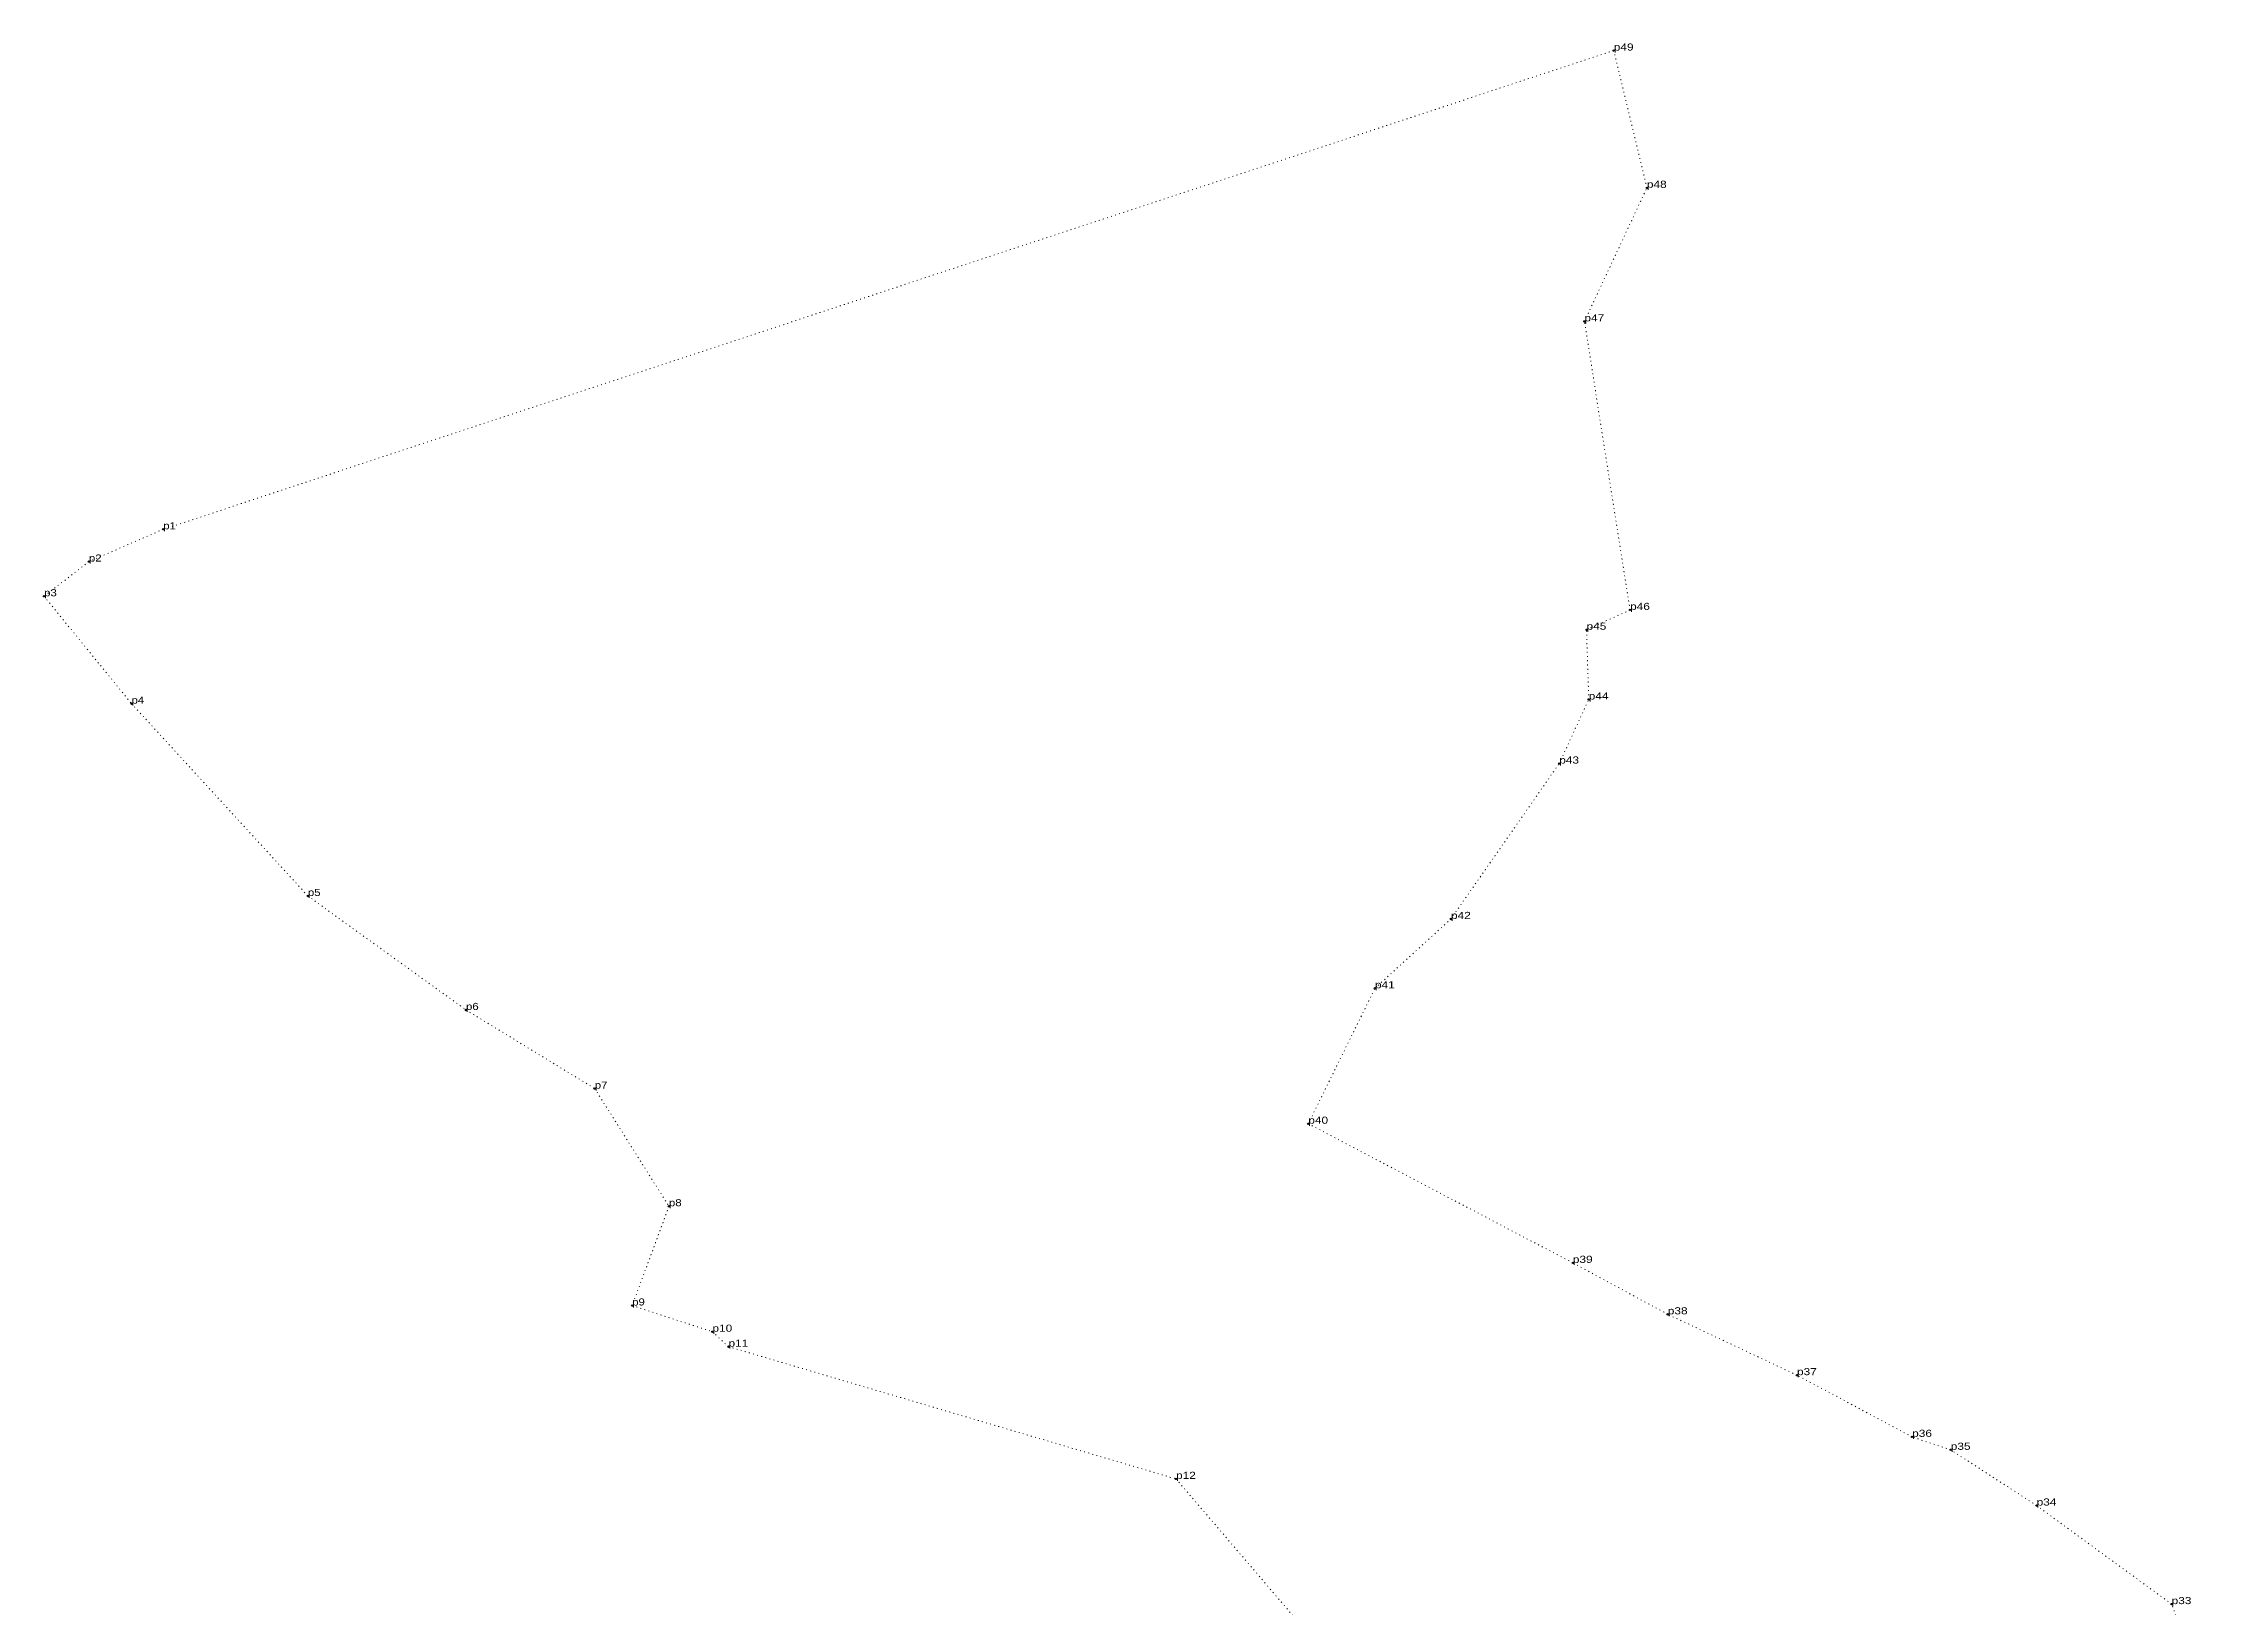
# Model space of a CAD drawing. Header units: metres. Extents: x 548708 to 549867, y 1846027 to 1846636.
# Drawn here: x 549284 to 549834, y 1846226 to 1846622 of the extents above; entities that cross this region are included whole.
import ezdxf

# ---------------------------------------------------------------- set-up
doc = ezdxf.new("R2010")
doc.units = ezdxf.units.M
doc.header["$LTSCALE"] = 0.72
doc.header["$PDMODE"] = 32
doc.header["$PDSIZE"] = 0.36
doc.linetypes.add('DOTTED', pattern=[1.5, 0.3, -1.2])
doc.layers.add('10', color=7, linetype='DOTTED', lineweight=13)
doc.layers.add('12', color=7, linetype='Continuous')
doc.layers.add('7', color=7, linetype='Continuous')

msp = doc.modelspace()

# ---------------------------------------------------------------- linework, layer by layer
at = {"layer": '10'}
for points in [[(549675.22, 1846473.83), (549686.26, 1846478.86), (549674.69, 1846551.99), (549690.51, 1846585.84), (549682.12, 1846620.63), (549314.58, 1846499.3)], [(549314.58, 1846499.3), (549295.76, 1846491.11), (549284.39, 1846482.32), (549306.54, 1846455.11), (549351.23, 1846406.36), (549391.3, 1846377.46), (549423.92, 1846357.53), (549442.72, 1846327.71), (549433.4, 1846302.55), (549453.74, 1846295.91), (549457.81, 1846292.12), (549571.21, 1846258.61), (549600.95, 1846223.81)], [(549823.47, 1846226.87), (549789.26, 1846251.85), (549767.51, 1846265.98), (549757.73, 1846269.26), (549728.54, 1846284.9), (549695.81, 1846300.32), (549671.75, 1846313.36), (549604.72, 1846348.62), (549621.61, 1846382.96), (549640.87, 1846400.53), (549668.3, 1846439.92), (549675.78, 1846456.16), (549675.22, 1846473.83)], [(549833.86, 1846199.89), (549823.47, 1846226.87)]]:
    msp.add_lwpolyline(points, dxfattribs=at)
at = {"layer": '7'}
for p in [(549682.12, 1846620.63), (549690.51, 1846585.84), (549674.69, 1846551.99), (549314.58, 1846499.3), (549295.76, 1846491.11), (549284.39, 1846482.32), (549686.26, 1846478.86), (549675.22, 1846473.83), (549675.78, 1846456.16), (549306.54, 1846455.11), (549668.3, 1846439.92), (549351.23, 1846406.36), (549640.87, 1846400.53), (549621.61, 1846382.96), (549391.3, 1846377.46), (549423.92, 1846357.53), (549604.72, 1846348.62), (549442.72, 1846327.71), (549671.75, 1846313.36), (549433.4, 1846302.55), (549695.81, 1846300.32), (549453.74, 1846295.91), (549457.81, 1846292.12), (549728.54, 1846284.9), (549757.73, 1846269.26), (549767.51, 1846265.98), (549571.21, 1846258.61), (549789.26, 1846251.85), (549823.47, 1846226.87)]:
    msp.add_point(p, dxfattribs=at)

# ---------------------------------------------------------------- texts
at = {"layer": '12'}
for s, width, p in [('p49', 1.25, (549682.12, 1846620.63)), ('p48', 1.25, (549690.51, 1846585.84)), ('p47', 1.25, (549674.69, 1846551.99)), ('p1', 1.2, (549314.58, 1846499.3)), ('p2', 1.2, (549295.76, 1846491.11)), ('p3', 1.2, (549284.39, 1846482.32)), ('p46', 1.25, (549686.26, 1846478.86)), ('p45', 1.25, (549675.22, 1846473.83)), ('p4', 1.2, (549306.54, 1846455.11)), ('p44', 1.25, (549675.78, 1846456.16)), ('p43', 1.25, (549668.3, 1846439.92)), ('p5', 1.2, (549351.23, 1846406.36)), ('p42', 1.25, (549640.87, 1846400.53)), ('p41', 1.25, (549621.61, 1846382.96)), ('p6', 1.2, (549391.3, 1846377.46)), ('p7', 1.2, (549423.92, 1846357.53)), ('p40', 1.25, (549604.72, 1846348.62)), ('p8', 1.2, (549442.72, 1846327.71)), ('p39', 1.25, (549671.75, 1846313.36)), ('p9', 1.2, (549433.4, 1846302.55)), ('p38', 1.25, (549695.81, 1846300.32)), ('p10', 1.25, (549453.74, 1846295.91)), ('p11', 1.25, (549457.81, 1846292.12)), ('p37', 1.25, (549728.54, 1846284.9)), ('p36', 1.25, (549757.73, 1846269.26)), ('p35', 1.25, (549767.51, 1846265.98)), ('p12', 1.25, (549571.21, 1846258.61)), ('p34', 1.25, (549789.26, 1846251.85)), ('p33', 1.25, (549823.47, 1846226.87))]:
    msp.add_text(s, height=1.8, dxfattribs=dict(at, width=width)).set_placement(p)

doc.saveas('drawing.dxf')
